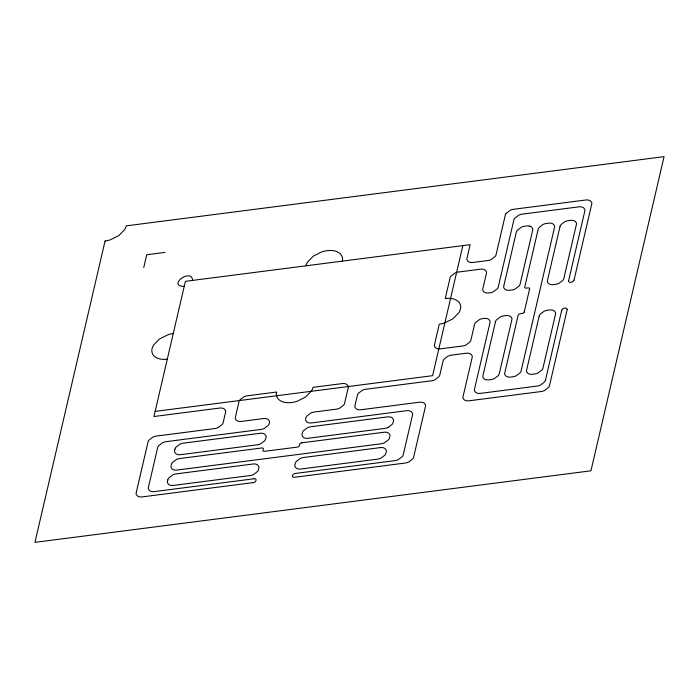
<?xml version="1.0" encoding="UTF-8"?>
<svg xmlns="http://www.w3.org/2000/svg" width="699" height="699" viewBox="0 0 699 699"><rect width="100%" height="100%" fill="white"/><g stroke="black" fill="none" stroke-linecap="round" stroke-linejoin="round"><path stroke-width="1.05" d="M192.679 280.395C191.246 267.464 166.799 286.083 184.204 286.45M143.741 267.56L146.72 254.759L164.929 252.418M299.408 445.613L299.705 444.328A1.896 1.197 -24.5 0 1 301.819 442.843M462.852 245.62L432.594 375.686L155.134 411.396M524.241 311.99L529.597 288.94M545.491 380.038L561.725 310.269M568.575 280.823L584.81 211.054A6.92 4.377 -24.5 0 0 584.74 209.237L583.516 207.708L581.935 207.009A8.231 5.208 -24.5 0 0 578.72 206.869L522.284 214.13A8.231 5.208 -24.5 0 0 518.807 215.135L514.761 218.237A6.92 4.377 -24.5 0 0 513.809 220.194L498.317 286.756A6.92 4.377 -24.5 0 1 497.365 288.713L493.319 291.815A8.231 5.208 -24.5 0 1 490.506 292.715A19.887 12.599 -24.5 0 1 488.286 292.995A8.231 5.208 -24.5 0 1 485.726 292.794L484.136 292.095L482.913 290.566A6.92 4.377 -24.5 0 1 482.843 288.748L486.417 273.388A6.92 4.377 -24.5 0 0 486.347 271.57L485.132 270.041L483.542 269.342A8.231 5.208 -24.5 0 0 480.327 269.202L458.483 272.016A8.231 5.208 -24.5 0 0 455.005 273.021L450.96 276.122A6.92 4.377 -24.5 0 0 450.007 278.071L445.237 298.56A20.734 13.132 -24.5 0 1 450.139 298.403C454.499 298.648 459.68 300.832 460.589 305.585A17.213 10.904 -24.5 0 1 458.946 312.628L453.031 318.753L444.407 323.025A20.734 13.132 -24.5 0 1 439.287 324.161L434.516 344.642A6.92 4.377 -24.5 0 0 434.595 346.459L435.809 347.988L437.399 348.687A8.231 5.208 -24.5 0 0 440.606 348.827L462.458 346.014A8.231 5.208 -24.5 0 0 465.936 345.018L469.981 341.907A6.92 4.377 -24.5 0 0 470.934 339.959L474.507 324.598A6.92 4.377 -24.5 0 1 475.451 322.65L479.497 319.539A8.231 5.208 -24.5 0 1 482.974 318.543A19.887 12.599 -24.5 0 1 484.538 318.36A8.231 5.208 -24.5 0 1 487.098 318.561L488.688 319.26L489.903 320.789A6.92 4.377 -24.5 0 1 489.982 322.606L474.49 389.177A6.92 4.377 -24.5 0 0 474.56 390.994L475.783 392.523L477.373 393.214A8.231 5.208 -24.5 0 0 480.58 393.354L537.015 386.093A8.231 5.208 -24.5 0 0 540.493 385.097L544.538 381.986A6.92 4.377 -24.5 0 0 545.491 380.038M567.186 309.561L549.528 385.481A6.92 4.377 -24.5 0 1 548.575 387.429L544.53 390.531A8.231 5.208 -24.5 0 1 541.052 391.536L469.134 400.789A8.231 5.208 -24.5 0 1 465.927 400.649L464.337 399.959L463.122 398.43A6.92 4.377 -24.5 0 1 463.044 396.613L472.166 357.434A6.92 4.377 -24.5 0 0 472.087 355.616L470.873 354.087L469.282 353.388A8.231 5.208 -24.5 0 0 466.067 353.248L451.51 355.127A8.231 5.208 -24.5 0 0 448.024 356.123L443.979 359.234A6.92 4.377 -24.5 0 0 443.035 361.182L439.872 374.751A6.92 4.377 -24.5 0 1 438.928 376.7L434.883 379.81A8.231 5.208 -24.5 0 1 431.405 380.806L365.857 389.247A8.231 5.208 -24.5 0 0 362.379 390.243L358.334 393.354A6.92 4.377 -24.5 0 0 357.39 395.302L355.005 405.542A6.92 4.377 -24.5 0 0 355.075 407.36L356.298 408.889L357.879 409.588A8.231 5.208 -24.5 0 0 361.095 409.728L419.356 402.231A8.231 5.208 -24.5 0 1 422.563 402.371L424.153 403.07L425.368 404.599A6.92 4.377 -24.5 0 1 425.446 406.416L413.677 456.98A6.92 4.377 -24.5 0 1 412.725 458.937L408.679 462.039A8.231 5.208 -24.5 0 1 405.202 463.035L294.698 477.26A2.84 1.8 -24.5 0 1 292.348 475.704A2.84 1.8 -24.5 0 1 295.607 473.363M574.036 280.116L591.704 204.204A6.92 4.377 -24.5 0 0 591.625 202.387L590.41 200.858L588.82 200.159A8.231 5.208 -24.5 0 0 585.613 200.019L513.695 209.272A8.231 5.208 -24.5 0 0 510.218 210.277L506.172 213.378M388.128 427.43L392.174 424.319A6.92 4.377 -24.5 0 0 393.118 422.371L393.415 421.095A6.92 4.377 -24.5 0 0 393.345 419.269L392.13 417.749L390.54 417.05A8.231 5.208 -24.5 0 0 387.325 416.91L310.863 426.748A8.231 5.208 -24.5 0 0 307.385 427.753L303.34 430.855A6.92 4.377 -24.5 0 0 302.387 432.803L302.09 434.088A6.92 4.377 -24.5 0 0 302.169 435.905L303.383 437.434L304.974 438.124A8.231 5.208 -24.5 0 0 308.18 438.273L384.651 428.426A8.231 5.208 -24.5 0 0 388.128 427.43M522.118 313.502L520.301 313.737A1.896 1.197 -24.5 0 0 518.142 315.249L504.774 372.855A6.92 4.377 -24.5 0 0 504.853 374.681L506.067 376.202L507.657 376.901A8.231 5.208 -24.5 0 0 510.864 377.041L512.69 376.805A8.231 5.208 -24.5 0 0 516.168 375.809L520.213 372.698A6.92 4.377 -24.5 0 0 521.166 370.75L554.525 227.367A6.92 4.377 -24.5 0 0 554.447 225.55L553.232 224.021L551.642 223.331A8.231 5.208 -24.5 0 0 548.435 223.182L546.609 223.418A8.231 5.208 -24.5 0 0 543.132 224.423L539.086 227.524A6.92 4.377 -24.5 0 0 538.134 229.473L524.731 287.088A1.896 1.197 -24.5 0 0 526.26 288.102L528.077 287.901A1.896 1.197 -24.5 0 1 529.641 288.94M301.828 442.817L383.751 432.27A8.231 5.208 -24.5 0 1 386.966 432.41L388.557 433.109L389.771 434.638A6.92 4.377 -24.5 0 1 389.841 436.456L389.544 437.731A6.92 4.377 -24.5 0 1 388.6 439.688L384.555 442.79A8.231 5.208 -24.5 0 1 381.077 443.795L177.17 470.034A8.231 5.208 -24.5 0 1 173.955 469.894L172.365 469.195L171.15 467.666A6.92 4.377 -24.5 0 1 171.08 465.849L171.377 464.573A6.92 4.377 -24.5 0 1 172.33 462.616L176.375 459.514A8.231 5.208 -24.5 0 1 179.844 458.518L261.776 447.972A1.896 1.197 -24.5 0 1 263.34 449.011L262.999 450.296A1.896 1.197 -24.5 0 0 264.528 451.309L297.293 447.124A1.896 1.197 -24.5 0 0 299.452 445.604M380.177 447.631L303.716 457.469A8.231 5.208 -24.5 0 0 300.238 458.474L296.193 461.576A6.92 4.377 -24.5 0 0 295.24 463.533L294.943 464.809A6.92 4.377 -24.5 0 0 295.013 466.626L296.236 468.155L297.826 468.854A8.231 5.208 -24.5 0 0 301.033 468.994L377.495 459.156A8.231 5.208 -24.5 0 0 380.981 458.151L385.027 455.049A6.92 4.377 -24.5 0 0 385.97 453.101L386.267 451.816A6.92 4.377 -24.5 0 0 386.197 449.999L384.983 448.47L383.393 447.771A8.231 5.208 -24.5 0 0 380.177 447.64M253.72 478.806L154.496 491.58A8.231 5.208 -24.5 0 1 151.281 491.441L149.691 490.742L148.476 489.213A6.92 4.377 -24.5 0 1 148.406 487.395L157.633 447.709A6.92 4.377 -24.5 0 1 158.586 445.761L162.631 442.65A8.231 5.208 -24.5 0 1 166.109 441.654L260.779 429.466A8.231 5.208 -24.5 0 0 264.257 428.47L268.302 425.359A6.92 4.377 -24.5 0 0 269.115 423.874A16.392 10.38 -24.5 0 0 269.403 422.773A6.92 4.377 -24.5 0 0 269.333 420.955L268.11 419.426L266.529 418.727A8.231 5.208 -24.5 0 0 263.313 418.587L241.47 421.401A8.231 5.208 -24.5 0 1 238.254 421.261L236.664 420.562L235.449 419.033A6.92 4.377 -24.5 0 1 235.371 417.216L238.953 401.855A6.92 4.377 -24.5 0 1 239.897 399.898L243.942 396.796A8.231 5.208 -24.5 0 1 247.42 395.791L276.551 392.043A17.23 10.913 -24.5 0 0 276.437 395.477C277.337 400.23 282.518 402.414 286.887 402.659A20.743 13.141 -24.5 0 0 296.9 401.366L305.524 397.102L311.439 390.968A17.23 10.913 -24.5 0 0 312.969 387.36L342.091 383.611A8.231 5.208 -24.5 0 1 345.306 383.751L346.896 384.45L348.111 385.979A6.92 4.377 -24.5 0 1 348.181 387.796L344.607 403.157A6.92 4.377 -24.5 0 1 343.663 405.105L339.618 408.216A8.231 5.208 -24.5 0 1 336.14 409.212L314.288 412.026A8.231 5.208 -24.5 0 0 310.81 413.03L306.765 416.132A6.92 4.377 -24.5 0 0 305.952 417.618A16.392 10.38 -24.5 0 0 305.585 419.182A6.92 4.377 -24.5 0 0 305.743 420.545L306.957 422.074L308.547 422.764A8.231 5.208 -24.5 0 0 311.754 422.904L406.425 410.724A8.231 5.208 -24.5 0 1 409.64 410.863L411.23 411.562L412.445 413.092A6.92 4.377 -24.5 0 1 412.515 414.909L403.288 454.595A6.92 4.377 -24.5 0 1 402.336 456.543L398.29 459.654A8.231 5.208 -24.5 0 1 394.813 460.65L295.59 473.424M252.82 482.651L142.316 496.875A8.231 5.208 -24.5 0 1 139.101 496.727L137.511 496.037L136.296 494.508A6.92 4.377 -24.5 0 1 136.218 492.69L147.987 442.118A6.92 4.377 -24.5 0 1 148.939 440.169L152.985 437.067A8.231 5.208 -24.5 0 1 156.462 436.062L214.724 428.566A8.231 5.208 -24.5 0 0 218.202 427.561L222.247 424.459A6.92 4.377 -24.5 0 0 223.191 422.511L225.576 412.261A6.92 4.377 -24.5 0 0 225.506 410.444L224.283 408.915L222.701 408.225A8.231 5.208 -24.5 0 0 219.486 408.085L153.946 416.517L185.401 281.33L470.139 244.685L466.984 258.254A6.92 4.377 -24.5 0 0 467.054 260.072L468.269 261.601L469.859 262.3A8.231 5.208 -24.5 0 0 473.074 262.44L487.64 260.561A8.231 5.208 -24.5 0 0 491.117 259.565L495.163 256.454A6.92 4.377 -24.5 0 0 496.107 254.506L505.228 215.336A6.92 4.377 -24.5 0 1 506.172 213.378M529.798 226.135L531.389 226.834L532.603 228.363A6.92 4.377 -24.5 0 1 532.673 230.181L520.17 283.951A6.92 4.377 -24.5 0 1 519.217 285.9L515.172 289.002A8.231 5.208 -24.5 0 1 511.694 290.006L509.868 290.242A8.231 5.208 -24.5 0 1 506.661 290.102L505.071 289.403L503.857 287.874A6.92 4.377 -24.5 0 1 503.778 286.057L516.29 232.286A6.92 4.377 -24.5 0 1 517.243 230.338L521.288 227.236A8.231 5.208 -24.5 0 1 524.766 226.231L526.583 225.995A8.231 5.208 -24.5 0 1 529.798 226.135M342.335 261.129A17.23 10.913 -24.5 0 0 342.449 257.704C341.549 252.951 336.368 250.766 331.999 250.522A20.743 13.141 -24.5 0 0 321.986 251.815L313.362 256.079L307.446 262.204A17.23 10.913 -24.5 0 0 305.917 265.821M173.247 333.563A20.734 13.132 -24.5 0 0 168.118 334.699L159.503 338.963L153.588 345.088A17.213 10.904 -24.5 0 0 151.945 352.139C152.854 356.883 158.026 359.076 162.395 359.312A20.734 13.132 -24.5 0 0 167.288 359.164M253.728 478.745A2.84 1.8 -24.5 0 1 256.061 480.37A2.84 1.8 -24.5 0 1 252.802 482.712M524.276 311.981A1.896 1.197 -24.5 0 1 522.127 313.475M573.966 280.124A2.857 1.809 -24.5 0 1 570.873 282.352A2.857 1.809 -24.5 0 1 568.654 280.815M561.804 310.26A2.848 1.809 -24.5 0 1 564.897 308.032A2.848 1.809 -24.5 0 1 567.107 309.578M105.068 240.998L34.95 542.354L590.952 470.803L664.05 156.646L126.248 225.856A17.23 10.913 -24.5 0 1 124.728 229.464L118.813 235.589L110.189 239.862A20.734 13.132 -24.5 0 1 105.068 240.998M167.804 479.933L167.507 481.209A6.92 4.377 -24.5 0 0 167.577 483.026L168.791 484.556L170.381 485.255A8.231 5.208 -24.5 0 0 173.597 485.394L250.059 475.556A8.231 5.208 -24.5 0 0 253.536 474.551L257.582 471.449A6.92 4.377 -24.5 0 0 258.534 469.501L258.831 468.216A6.92 4.377 -24.5 0 0 258.752 466.399L257.538 464.87L255.948 464.171A8.231 5.208 -24.5 0 0 252.741 464.04L176.27 473.87A8.231 5.208 -24.5 0 0 172.793 474.874L168.747 477.976A6.92 4.377 -24.5 0 0 167.804 479.933M174.951 449.204L174.654 450.488A6.92 4.377 -24.5 0 0 174.724 452.305L175.938 453.834L177.529 454.525A8.231 5.208 -24.5 0 0 180.744 454.665L257.206 444.826A8.231 5.208 -24.5 0 0 260.683 443.83L264.729 440.719A6.92 4.377 -24.5 0 0 265.681 438.771L265.978 437.495A6.92 4.377 -24.5 0 0 265.908 435.669L264.685 434.149L263.095 433.45A8.231 5.208 -24.5 0 0 259.888 433.31L183.426 443.149A8.231 5.208 -24.5 0 0 179.94 444.153L175.903 447.255A6.92 4.377 -24.5 0 0 174.951 449.204M495.442 321.898L482.93 375.669A6.92 4.377 -24.5 0 0 483 377.486L484.224 379.015L485.814 379.714A8.231 5.208 -24.5 0 0 489.02 379.854L490.838 379.618A8.231 5.208 -24.5 0 0 494.324 378.622L498.37 375.512A6.92 4.377 -24.5 0 0 499.313 373.563L511.825 319.793A6.92 4.377 -24.5 0 0 511.755 317.975L510.532 316.446L508.951 315.747A8.231 5.208 -24.5 0 0 505.735 315.607L503.918 315.843A8.231 5.208 -24.5 0 0 500.44 316.848L496.386 319.95A6.92 4.377 -24.5 0 0 495.442 321.898M539.139 316.28L526.627 370.051A6.92 4.377 -24.5 0 0 526.697 371.868L527.911 373.397L529.501 374.087A8.231 5.208 -24.5 0 0 532.717 374.227L534.534 374A8.231 5.208 -24.5 0 0 538.012 372.995L542.057 369.893A6.92 4.377 -24.5 0 0 543.009 367.936L555.522 314.174A6.92 4.377 -24.5 0 0 555.443 312.348L554.228 310.828L552.638 310.129A8.231 5.208 -24.5 0 0 549.431 309.989L547.605 310.225A8.231 5.208 -24.5 0 0 544.128 311.221L540.082 314.332A6.92 4.377 -24.5 0 0 539.13 316.28M559.986 226.668L547.474 280.43A6.92 4.377 -24.5 0 0 547.544 282.256L548.767 283.777L550.358 284.476A8.231 5.208 -24.5 0 0 553.564 284.615L555.382 284.379A8.231 5.208 -24.5 0 0 558.868 283.383L562.913 280.273A6.92 4.377 -24.5 0 0 563.857 278.324L576.369 224.554A6.92 4.377 -24.5 0 0 576.299 222.736L575.076 221.207L573.495 220.517A8.231 5.208 -24.5 0 0 570.279 220.377L568.462 220.604A8.231 5.208 -24.5 0 0 564.984 221.609L560.939 224.711A6.92 4.377 -24.5 0 0 559.986 226.668"/></g></svg>
